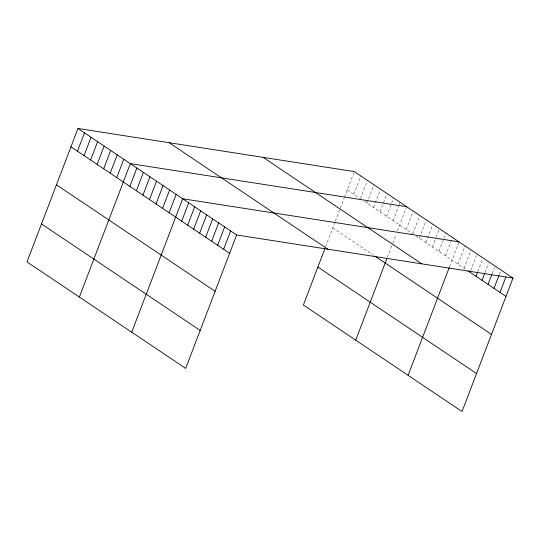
<?xml version="1.0" encoding="UTF-8"?>
<svg xmlns="http://www.w3.org/2000/svg" width="540" height="540" viewBox="0 0 540 540"><rect width="100%" height="100%" fill="white"/><g stroke="black" fill="none" stroke-linecap="round" stroke-linejoin="round"><path stroke-width="0.41" stroke-dasharray="2.7 2.03" d="M325.627 246.726L335.043 222.075M335.32 221.339L340.065 208.926M340.342 208.197L344.243 197.971M344.527 197.235L354.321 171.585M353.862 194.326L360.869 175.979M360.403 198.72L367.409 180.374M366.95 203.114L373.957 184.768M373.498 207.502L380.504 189.155M380.038 211.896L387.045 193.55M386.586 216.29L393.593 197.944M393.134 220.685L398.972 205.396M399.263 204.626L400.14 202.338M387.41 257.216L392.425 244.067M392.708 243.338L396.05 234.569M397.447 230.918L406.688 206.726M406.222 229.466L413.228 211.12M412.769 233.861L419.776 215.514M419.317 238.255L426.323 219.908M425.858 242.642L432.864 224.296M432.405 247.037L435.908 237.863M436.199 237.101L439.412 228.69M438.952 251.431L445.959 233.084M445.5 255.825L452.507 237.478M449.53 266.787L459.047 241.866M458.035 264.236L465.041 245.889M464.029 268.259L471.035 249.912M470.61 270.756L476.449 255.467M477.772 271.721L482.733 258.728M484.933 272.687L488.437 263.513M492.095 273.652L494.431 267.536M499.257 274.617L500.425 271.559M347.315 189.931L359.748 198.281M364.331 201.353L412.115 233.422M416.043 236.054L465.365 269.156M332.809 227.914L373.39 255.15"/><path stroke-width="0.81" d="M77.956 128.486L27 261.927L185.679 368.415L236.635 234.974L77.956 128.486L354.321 171.585L513 278.073L462.044 411.514L303.365 305.026L324.763 248.987M77.497 151.22L84.503 132.874M84.044 155.614L91.044 137.268M90.585 160.009L97.592 141.662M97.133 164.403L104.139 146.056M103.68 168.797L110.686 150.444M110.221 173.185L117.227 154.838M116.768 177.579L123.775 159.233M79.367 297.068L130.322 163.627L406.688 206.726M129.863 186.368L136.863 168.021M136.404 190.755L143.411 172.409M142.952 195.149L149.958 176.803M149.499 199.544L156.506 181.197M156.04 203.938L163.046 185.591M162.587 208.325L169.594 189.979M169.135 212.72L176.141 194.373M131.726 332.208L182.682 198.767L459.047 241.866M181.676 221.137L188.683 202.79M187.67 225.16L194.677 206.813M193.664 229.183L200.671 210.836M199.658 233.206L206.665 214.859M205.652 237.229L212.659 218.882M211.646 241.252L218.653 222.905M217.64 245.275L224.647 226.928M223.634 249.298L230.641 230.951M355.725 340.166L386.849 258.674M408.092 375.307L449.253 267.523M476.024 276.305L477.482 272.484M482.018 280.328L484.643 273.449M488.012 284.351L491.805 274.415M494.006 288.374L498.967 275.38M500 292.397L505.838 277.108M236.635 234.974L513 278.073M468.032 270.945L505.994 296.42M263.122 157.363L421.801 263.851M374.699 256.028L491.488 334.402M169.155 142.709L327.834 249.197M317.864 267.05L476.55 373.531M70.949 146.833L229.628 253.321M56.444 184.815L215.129 291.303M41.506 223.945L200.185 330.433"/></g></svg>
